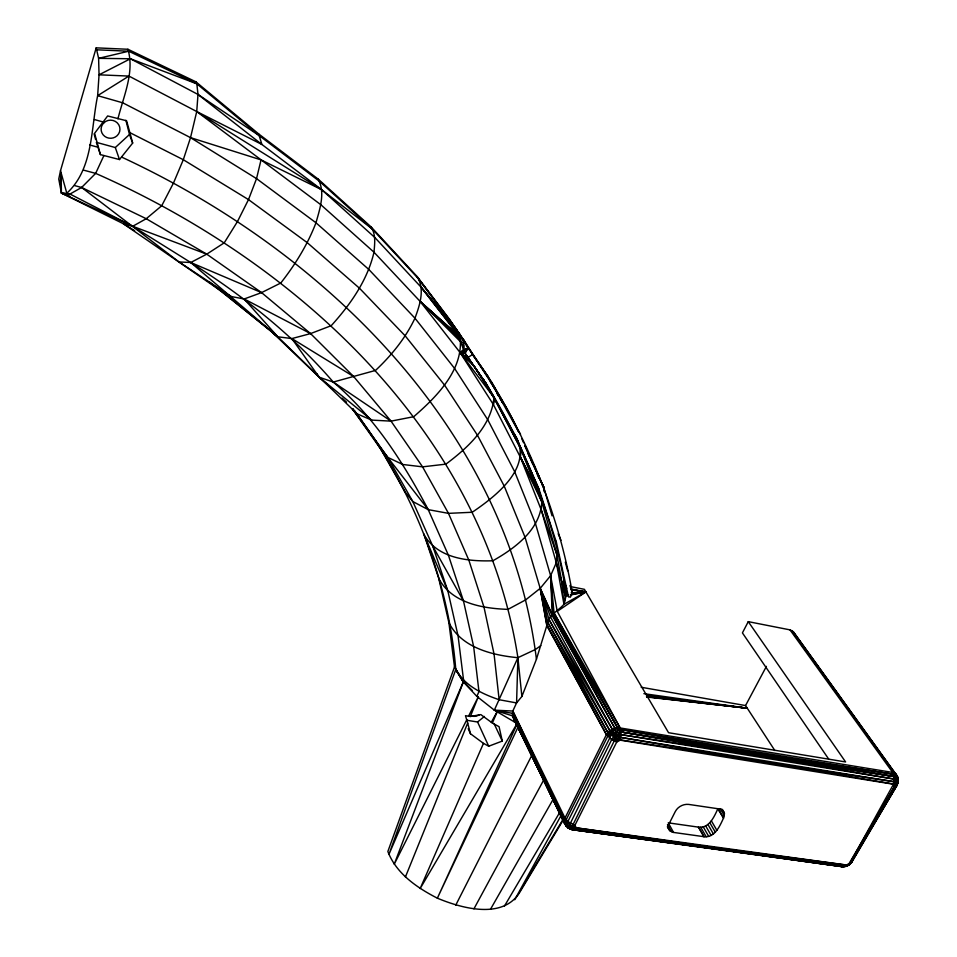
<?xml version="1.0" encoding="UTF-8"?>
<svg xmlns="http://www.w3.org/2000/svg" width="957" height="957" viewBox="0 0 957 957"><rect width="100%" height="100%" fill="white"/><g stroke="black" fill="none" stroke-linecap="round" stroke-linejoin="round"><path stroke-width="1.44" d="M562.907 820.592L520.644 890.835C504.16 920.215 462.207 908.54 437.361 898.18C417.144 887.797 396.234 873.597 387.86 851.491L454.515 666.993L448.893 622.66L438.701 578.231L423.748 533.707L447.912 591.175L458.08 635.986L463.595 680.379L463.056 681.587L476.825 696.349L494.338 710.154L514.316 721.877L514.914 720.609L514.316 721.877M454.515 666.993L463.439 681.647L388.925 854.422L455.783 669.493C448.067 574.75 409.931 484.063 352.786 408.603M520.536 434.215L517.522 429.286C503.262 398.244 482.472 371.125 465.138 342.02L455.053 327.497L491.144 381.532C530.86 446.524 559.642 518.287 572.37 593.519L570.288 597.204L568.458 596.654L556.376 542.188L539.066 489.398L520.632 448.414L493.991 397.753L482.615 378.374L486.575 384.379C523.611 444.897 551.029 511.528 564.14 581.378L563.888 587.407L565.324 595.84L563.972 604.286C557.955 611.188 548.038 615.207 546.806 625.615L536.434 659.253L521.876 696.457L516.577 702.928L512.796 711.051L512.462 715.836L564.869 824.168L568.757 828.295L572.31 829.671L842.95 866.731L848.835 865.164L851.694 862.209L896.853 785.589L898.24 781.702L897.546 776.773L793.209 631.632L790.004 629.873L748.266 621.643L742.417 632.9L828.738 759.164M539.066 489.398L515.907 436.703L486.575 384.379L465.126 353.3L463.547 349.855L463.798 341.553L453.618 326.026L421.271 287.387L374.881 237.551L321.755 189.749L261.895 144.471L197.991 94.444L130.427 58.76L98.607 58.341L96.19 47.85L127.915 49.262L195.874 81.8L258.677 133.932L318.167 179.091L370.993 226.821L417.132 276.549L449.515 319.279L456.477 329.83L451.596 322.653L456.477 329.83L453.546 325.835M722.583 849.96L710.848 848.381L841.406 866.587L848.835 865.164L896.853 785.589L898.24 781.702C898.204 777.969 897.008 773.029 892.642 772.431L617.421 727.511L609.765 730.574L606.403 734.641L565.001 818.032C562.704 821.979 565.587 825.975 568.757 828.295L572.31 829.671L709.376 848.177L697.617 846.538M667.34 826.764L669.792 830.7L673.561 832.434L703.838 836.669C714.688 838.141 719.808 826.058 723.48 818.163L724.449 813.737L722.487 809.55M129.877 132.64L132.664 143.071L119.493 159.556L100.401 154.615L94.599 133.31L107.639 115.953L126.587 120.773L129.877 132.64L183.301 159.723L248.497 199.606L307.257 242.671L359.521 288.272L405.254 335.919L444.527 385.061L477.483 435.279L504.243 486.132L525.058 537.284L540.191 588.364L547.775 622.409L607.815 732.488L607.635 736.376L566.161 819.814L564.869 824.168L514.914 720.609L527.869 747.214M897.247 784.525L851.694 862.209L848.835 865.164L845.653 866.288L572.31 829.671L568.41 828.02L568.458 827.123L611.655 739.653L617.887 729.856L620.758 729.569L893.635 774.309L895.919 775.385L898.216 779.225L895.919 786.319L894.412 786.63L849.206 863.37L846.742 866.229L842.95 866.731L839.971 865.81M897.546 776.773L896.853 785.589L898.24 781.702L896.051 774.165L895.919 775.385L894.245 776.606L621.237 734.677L612.169 729.043L548.983 619.55L540.191 588.364L550.622 575.683L556.352 562.608L556.89 554.737L541.794 501.887L515.907 436.703C533.001 467.997 494.793 496.958 472.22 512.258L448.486 513.359L428.234 509.638L412.826 501.552L405.074 491.994L378.828 445.603M318.167 179.091C325.559 192.764 319.817 208.901 315.977 222.778C307.604 244.633 295.223 264.634 280.796 282.997L261.56 292.615L244.179 298.979L231.235 296.538L223.292 292.579L123.333 223.735L61.415 193.051L58.76 179.055L60.506 170.681L96.19 47.85M417.132 276.549C425.183 289.373 419.74 305.211 414.967 318.202C405.529 338.132 391.521 355.382 375.527 370.419L333.263 382.058L319.136 377.19L270.532 330.679L209.093 281.753M60.088 183.876L61.116 172.882L61.415 193.051L69.981 194.056L132.7 226.283L190.718 262.505L277.793 336.792L357.14 413.879L371.711 420.099L391.03 421.14L413.735 416.69C436.859 396.581 464.647 369.043 459.886 335.608L457.267 333.227L453.618 326.026L459.958 334.783L458.535 332.45M425.004 536.315C439.107 558.697 468.751 561.556 492.855 560.778C514.986 548.301 540.514 529.532 541.794 501.887L520.381 457.195L493.417 404.62L460.15 352.643L420.386 301.694L373.996 252.217L320.882 204.762L196.735 111.538L128.944 76.082L99.049 74.813L98.607 58.341L128.716 51.223L196.831 83.809L259.754 136.014L319.363 181.232L372.285 229.022L418.496 278.81L450.926 321.6M418.496 278.81L453.379 325.44L421.271 287.387L457.458 333.598L459.886 335.608L459.671 338.922L463.559 349.604M195.874 81.8L196.831 83.809L197.991 94.444L196.735 111.538L190.527 137.641L183.301 159.723L173.516 182.954L161.709 205.779L146.242 218.722L132.7 226.283L123.333 223.735L134.638 230.697M493.991 397.753C491.192 426.427 467.734 447.84 445.914 464.133L422.575 466.849L402.706 464.48L387.645 457.302L380.049 448.115L352.296 408.687L387.645 457.302L428.234 509.638L448.438 555.275L463.511 601.056L473.655 646.693L478.978 691.612L476.825 696.349M117.938 118.859C123.381 96.454 134.781 72.337 127.915 49.262M848.835 865.164L893.503 784.25L894.245 776.606L892.642 772.431L790.004 629.873M791.81 630.507L894.568 773.041L893.635 774.309L621.177 732.009L618.701 733.289L615.686 737.991L570.803 829.145L573.614 829.779L573.853 827.446L616.739 742.01L620.244 740.18L621.177 732.009L619.969 727.607L557.249 611.356L550.622 575.683L535.513 523.694L514.615 471.562L487.735 419.704L454.575 368.421L414.967 318.202L368.804 269.455L315.977 222.778L256.536 178.636L190.527 137.641L122.795 102.83L97.65 95.652L99.049 74.813L130.427 58.76L196.831 83.809M521.254 449.766L520.381 457.195L541.279 509.985L556.89 554.737L561.843 582.143L565.324 595.84L566.066 595.852L563.972 604.286L585.923 591.904L570.719 588.962M456.322 331.517L456.465 330.344L455.903 330.727M60.506 170.681L66.811 193.23C93.451 168.875 90.843 128.501 97.65 95.652L128.944 76.082M421.271 287.387L458.415 335.369L459.886 335.608L459.671 338.922L420.386 301.694L458.415 335.369L459.48 338.443L420.386 301.694L460.819 342.056M541.279 509.985L561.843 582.143L564.14 581.378L562.429 583.854L565.288 595.374L567.154 594.68L565.288 595.374L566.281 594.153L563.888 587.407L562.955 587.742L564.247 588.782L565.324 595.84L561.915 582.418L564.14 581.378L566.568 588.256L564.235 586.605L563.218 587.191L564.235 586.605L566.472 593.735L568.458 596.654M190.527 137.641L261.034 159.879L256.536 178.636L248.497 199.606L237.492 221.51L224.249 242.815L206.748 254.167L190.718 262.505L179.031 261.955L81.632 187.464L74.634 185.61M568.757 828.295L566.4 826.31L567.86 821.549L614.753 728.014L552.213 614.657L540.191 588.364L525.704 599.848L508 609.358C482.639 608.544 451.369 603.101 438.701 578.231M895.919 786.319L895.321 781.857L897.223 777.658L894.245 776.606L620.758 729.569L617.421 727.511L552.213 614.657L550.622 575.683L554.019 612.958L617.421 727.511L617.887 729.856L621.177 732.009L894.424 779.118L896.266 778.519L896.912 781.008L893.503 784.25L894.412 786.63L850.737 863.011L842.95 866.731L574.99 829.169L568.41 828.02L564.211 822.266L513.49 718.504M563.601 586.832L564.379 584.464L562.776 585.038L565.324 595.84M563.996 589.177L563.063 587.61L563.888 587.407L566.281 594.153L563.278 587.072L564.403 589.596L562.991 587.706L564.235 586.605L566.281 594.153L565.491 587.49L566.472 593.735M562.991 587.706L563.888 587.407L566.281 594.153L562.812 585.158L564.14 581.378L562.07 582.825M405.433 876.947L467.686 723.061L465.473 715.68L470.342 716.494L480.845 714.604L492.341 723.025L499.075 726.686L502.293 741.065L488.716 746.221L483.476 743.362L470.473 733.744L468.188 728.696M470.342 716.494L478.392 696.612L468.559 716.195M841.406 866.587L846.742 866.229L848.129 864.315M894.412 786.63L895.417 784.273L897.905 782.551L897.917 780.099L896.912 781.008M483.476 743.362L420.159 888.563L516.613 724.317M492.341 723.025L497.114 712.068M573.614 829.779L574.99 829.169L844.529 866.205L576.293 827.853L574.978 825.424L567.86 821.549L565.001 818.032L512.796 711.051L494.338 710.154L512.222 713.3L564.211 822.266L512.462 715.836L494.338 710.154L517.904 657.686C482.711 431.643 296.61 262.015 95.652 173.373L83.606 170.143M896.96 783.46L895.321 781.857L894.424 779.118L621.237 734.677L616.739 742.01L611.655 739.653L606.403 734.641L546.806 625.615L540.191 588.364L551.974 614.944L614.753 728.014L617.229 735.622L619.514 737.189L895.417 784.273M516.876 724.461L437.361 898.18L518.144 726.865M852.137 861.085L849.637 864.47L847.603 865.559M103.894 155.572L95.652 173.373L81.632 187.464L69.981 194.056L61.415 193.051L132.7 226.283L206.748 254.167L261.56 292.615L310.57 333.598L353.707 376.591L391.03 421.14L422.575 466.849L448.486 513.359L468.894 560.288L484.027 607.3L494.075 654.169L499.147 699.723L516.577 702.928L517.904 657.686L535.501 649.444L540.777 645.652M466.729 719.843L394.236 864.255L463.439 681.647L472.411 690.631M455.759 905.143L531.494 755.958M673.561 832.434L668.261 822.841L698.395 827.123C709.197 828.618 714.269 816.548 717.894 808.701L723.636 817.852M774.835 750.527L745.551 705.56L766.413 666.371M606.403 734.641L546.937 625.268L540.191 588.364L550.502 616.918L612.169 729.043L607.635 736.376L614.861 734.079L617.229 735.622M463.547 349.855L460.15 352.643L474.481 366.698L486.539 384.558L465.126 353.3L468.045 347.893L463.798 341.553L461.19 343.264L463.678 345.561L463.762 350.118L460.15 352.643L493.716 397.263L484.972 382.094M473.93 908.863L544.066 779.345M561.424 814.838L514.722 899.736L562.836 819.635M491.3 722.26L496.994 711.984M490.57 909.15L553.481 798.76M504.495 906.004L559.821 812.242M562.955 587.742L563.888 587.407L564.199 588.974L563.278 587.072M896.972 779.524L897.857 778.4L896.972 775.672L793.209 631.632M896.948 783.149L898.24 781.702M564.247 588.782L564.403 589.596M100.401 154.615L96.346 142.33L115.307 147.545L129.482 134.494L125.905 120.307M850.737 863.011L851.694 862.209L850.187 863.286M466.872 720.286L477.579 721.997L484.409 716.446M557.249 611.356L585.923 591.904L571.449 589.596M514.423 434.251L520.632 448.414L494.207 398.16L493.417 404.62L493.872 397.55L486.575 384.379L467.961 357.499L472.507 354.521L488.19 376.711L518.742 431.99L517.522 429.286M459.886 335.608L458.714 336.374L420.386 301.694L458.642 336.122L459.886 335.608L461.19 343.264M471.418 362.344L460.15 352.643L468.045 347.893L488.19 376.711M463.762 350.118L468.045 347.893L464.97 352.906L460.15 352.643L468.727 358.48L467.961 357.499M562.812 585.158L564.379 584.464L566.568 588.256M611.655 739.653L619.514 737.189L620.244 740.18L893.503 784.25M614.143 741.017L617.875 739.498L895.321 781.857M847.77 865.2L576.293 827.853L566.365 825.413L568.458 827.123L574.978 825.424M563.446 586.916L564.235 586.605M223.292 292.579L277.793 336.792L291.885 338.575L310.57 333.598L331.242 325.667C350.37 304.577 367.452 280.365 373.996 252.217C374.725 243.652 376.041 234.405 370.993 226.821M546.937 625.268L607.815 732.488L614.143 730.454M844.409 866.695L845.653 866.288L846 865.008L574.99 829.169L576.293 827.853L570.803 829.145M573.853 827.446L570.91 828.307L568.458 827.123M512.796 711.051L564.271 820.173L564.833 823.283L566.819 824.061L570.025 823.128L571.257 826.908M565.288 595.374L567.609 594.728M566.066 595.852L565.599 595.278L567.752 594.68M547.775 622.409L609.765 730.574L612.516 732.715L621.177 732.009L894.245 776.606L896.266 778.519M570.324 595.003L585.923 591.904L571.508 589.703M512.222 713.3L564.271 820.173L566.161 819.814L566.819 824.061L568.853 825.7M565.599 595.445L568.506 594.931M571.413 594.429L585.923 591.904L571.138 592.85M571.64 593.723L585.923 591.904M96.92 49.812L128.716 51.223M646.717 697.007L747.261 708.192L643.882 693.669M646.501 696.672L747.261 708.192L646.693 695.464M646.621 696.457L747.261 708.192M460.15 352.643L465.126 353.3M574.068 829.288L577.011 829.659M602.061 832.985L605.003 833.368M725.526 850.366L750.467 853.728M753.398 854.123L757.8 854.721M760.743 855.115L765.145 855.702M768.076 856.108L778.352 857.484M781.283 857.891L785.685 858.477M788.616 858.872L793.018 859.47M795.949 859.865L798.892 860.259M803.294 860.857L807.696 861.444M810.627 861.85L813.558 862.245M816.5 862.64L820.903 863.226M823.833 863.633L826.764 864.027M835.569 865.212L831.107 864.59M590.313 831.513L587.359 831.107L590.23 831.549M597.706 832.53L594.752 832.123L597.587 832.578M608.042 833.954L610.997 834.36M615.435 834.959L618.389 835.365M622.816 835.975L625.77 836.382M636.118 837.806L639.073 838.212M643.499 838.822L646.453 839.229M650.892 839.839L653.834 840.234M656.789 840.641L659.744 841.047M664.182 841.658L667.137 842.064M671.563 842.674L674.518 843.081M684.865 844.505L689.291 845.115M692.246 845.51L695.201 845.916M699.639 846.526L702.594 846.933M705.548 847.34L709.974 847.95M712.929 848.357L715.884 848.763M720.322 849.373L723.277 849.78M733.612 851.192L738.038 851.802M740.993 852.208L743.948 852.615M748.386 853.225L751.341 853.632M754.295 854.039L758.722 854.649M761.676 855.056L764.631 855.462M769.069 856.06L772.024 856.467M782.359 857.891L786.798 858.501M789.752 858.908L792.707 859.314M797.133 859.924L800.088 860.331M803.043 860.738L807.481 861.336M810.435 861.743L813.378 862.149M817.816 862.759L820.771 863.166M579.942 830.114L582.885 830.52M600.529 832.985L604.944 833.595M607.886 834.014L610.829 834.42M615.243 835.03L618.186 835.449M621.129 835.856L625.543 836.478M628.474 836.885L631.417 837.291M635.831 837.913L646.131 839.349M649.073 839.756L653.487 840.378M656.43 840.784L659.373 841.191M662.316 841.61L674.075 843.249M677.018 843.655L694.674 846.12M804.825 860.798L807.756 861.216M818.008 862.676L820.939 863.094M463.272 339.352L464.695 341.685L463.798 341.553L465.138 342.02M620.926 737.488L894.185 781.749M641.19 687.258L745.551 705.56M570.611 586.629L584.404 589.321L668.56 732.715L845.593 761.951L748.266 621.643M89.659 144.962L98.451 147.366M94.444 119.553L103.559 122.113M61.415 193.051L69.729 196.185M499.147 699.723C481.467 693.753 462.59 684.686 454.515 666.766M261.56 292.615L190.718 262.505C243.257 295.928 292.507 334.735 333.263 382.058C374.378 416.797 403.328 462.494 428.234 509.638M568.41 828.02L572.31 829.671M81.632 187.464L146.242 218.722L206.748 254.167M261.034 159.879L321.755 189.749L372.285 229.022M121.73 157.139C323.705 250.806 508.011 429.274 536.434 659.253M310.57 333.598L244.179 298.979L277.793 336.792L270.532 330.679L279.396 338.407M617.875 739.498L607.815 732.488M612.516 732.715L614.861 734.079L615.686 737.991M614.753 728.014L617.887 729.856M353.707 376.591L291.885 338.575L319.136 377.19L331.17 388.159M567.908 826.812L566.113 825.7L566.4 826.31L564.833 823.283M321.755 189.749L196.735 111.538L261.895 144.471L258.677 133.932M179.031 261.955L231.235 296.538M197.991 94.444L259.754 136.014M333.263 382.058L391.03 421.14M371.711 420.099L319.136 377.19L316.695 373.517M342.104 398.124L346.482 402.119M354.377 410.589L387.645 457.302L412.826 501.552L432.851 546.291L463.511 601.056M723.899 811.907L722.691 810.435L719.162 808.916L688.573 804.394C683.25 803.856 677.712 806.811 675.271 811.584L668.345 825.233L668.656 829.169M458.415 335.369L456.465 330.344L459.958 334.783M456.465 330.344L464.695 341.685M794.525 634.862L796.272 637.278M802.361 645.748L806.727 651.789M814.563 662.663L816.309 665.091M822.398 673.549L825.891 678.381M831.98 686.851L835.473 691.684M841.574 700.141L845.055 704.974M852.017 714.652L854.637 718.276M871.193 741.244L874.674 746.077M881.648 755.755L884.256 759.38M891.23 769.045L892.965 771.462M453.439 325.559L456.477 329.83M566.819 824.061L564.271 820.173M482.615 378.374L493.716 397.263L474.481 366.698M455.783 669.721L463.056 681.587L455.783 669.493M490.343 381.652L497.233 392.908L491.144 381.532L503.143 403.591L500.068 398.567M496.994 393.542L498.537 396.054M542.224 484.768L543.732 487.28L552.045 515.835M721.65 809L724.449 813.737M720.178 808.653L724.377 815.747M717.894 808.701L723.48 818.163M554.881 539.64L556.376 542.188M711.35 820.807L716.877 830.317M709.879 822.781L715.393 832.291M707.953 824.515L713.455 834.037M705.668 825.891L711.147 835.425M554.426 613.7L619.969 727.607M894.568 773.041L895.919 775.385M703.216 826.824L708.694 836.358M700.727 827.243L706.182 836.777M698.682 827.171L704.125 836.717M698.395 827.123L703.838 836.669M617.421 727.511L552.99 613.927L550.622 575.683M667.484 824.623L671.455 831.812M667.807 827.099L669.792 830.7M548.983 619.55L609.765 730.574M536.135 487.52L520.381 457.195L537.188 490.151M503.143 414.13L513.646 434.669M515.763 722.164L528.97 748.661M403.83 489.434L405.074 491.994M529.173 749.869L546.016 784.453M547.32 787.121L564.163 821.704M448.893 622.66C461.489 647.757 492.149 655.234 517.904 657.686L521.876 696.457M494.039 723.54L502.293 741.065M527.654 452.254L543.732 487.28L544.126 491.659M477.579 721.997L488.716 746.221M528.467 454.025L530.298 458.008M531.518 460.676L543.732 487.28L524.843 445.472M524.747 445.531L543.732 487.28M521.792 438.725L523.623 442.78M564.474 590.074L566.281 594.153M527.582 452.302L529.377 456.393M530.573 459.109L532.953 464.564M537.128 474.098L538.923 478.177M898.216 779.225L896.972 775.672M558.182 533.779L561.005 540.298M563.685 587.682L564.199 588.974L563.888 587.407M129.482 134.494L132.664 143.071M115.307 147.545L119.493 159.556M432.851 546.291L447.912 591.175M569.989 585.433L572.37 593.519M565.3 562.166L567.68 570.767M94.109 133.824L95.604 139.495M467.686 723.061L470.473 733.744M564.474 589.895L564.319 589.225M618.701 733.289L619.514 737.189M556.352 562.608L563.972 604.286L561.915 582.418M610.434 731.555L611.092 735.143M565.491 587.49L566.592 593.95M479.278 714.735A7.166 5.467 -24.9 0 1 472.399 716.147M103.954 122.723L102.435 124.577A9.414 9.044 1.8 0 0 117.137 135.679L118.644 133.824A9.414 9.044 1.8 0 0 117.304 122.903L115.366 121.431A9.414 9.044 1.8 0 0 103.954 122.723"/></g></svg>
